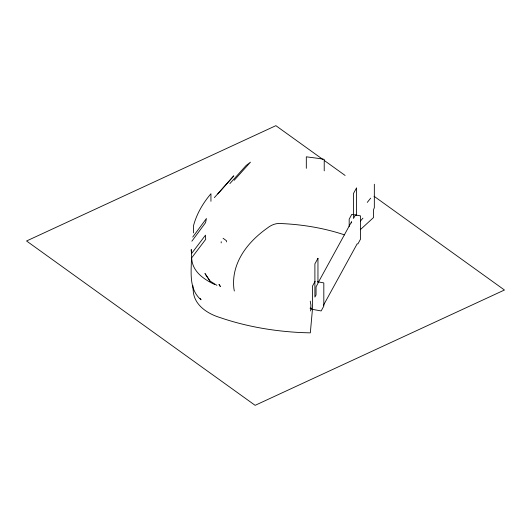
<?xml version="1.0" encoding="UTF-8"?>
<svg xmlns="http://www.w3.org/2000/svg" width="531" height="531" viewBox="0 0 531 531"><rect width="100%" height="100%" fill="white"/><g stroke="black" fill="none" stroke-linecap="round" stroke-linejoin="round"><path stroke-width="0.8" d="M315.109 281.317L312.447 286.169L312.447 309.354L310.323 332.864L302.544 332.632A188.897 109.061 0 0 1 220.013 317.551C207.375 313.748 193.775 304.834 193.204 290.371A190.994 110.269 0 0 1 192.813 285.419M318.295 282.419L351.575 221.706L351.575 222.974M355.431 214.955L353.52 218.447L353.52 193.417L356.58 187.841L356.58 215.38M323.492 305.239L357.171 243.802L357.887 243.935L360.549 239.083L360.549 215.891L351.841 214.305L349.179 219.157L349.179 226.531M367.273 202.384L370.658 198.182M360.469 220.969L362.958 218.135M192.733 237.065L206.426 218.506L205.57 222.642L191.877 241.2M214.358 197.618L233.826 175.821L217.776 193.948M229.877 183.6L246.112 165.506L250.446 162.181L234.204 180.274M360.27 229.737L373.525 217.551L373.525 209.738L374.335 207.681L374.335 184.224M310.018 308.179L311.617 308.226L311.684 309.726M317.485 281.749L323.817 282.91L323.817 306.095L321.155 310.947L312.447 309.354M214.657 284.49C203.625 279.253 192.043 271.301 191.684 257.847L205.696 239.342L205.477 235.18L191.465 253.685L191.24 249.524C192.713 266.084 186.447 287.397 201.05 299.776L200.134 298.429M216.9 285.339L210.137 281.111L204.966 273.525L210.276 281.656M322.934 159.499L275.874 125.668L26.55 240.988L255.126 405.332L504.45 290.012L374.023 196.238M324.275 160.468L345.117 175.449M223.073 238.28L226.418 240.702L226.418 241.91M220.299 286.335L218.991 284.417L220.305 286.501M310.243 301.157L310.934 305.166L310.602 310.96M234.33 291.021L233.919 288.764A150.193 86.712 0 0 1 267.086 228.25C271.115 224.958 276.074 222.894 281.33 223.564A148.109 85.511 0 0 1 344.566 234.888M324.222 170.856L324.222 159.34L319.191 158.497L306.314 156.818L306.314 168.334M221.201 241.705L221.201 242.906M210.94 201.282L210.94 193.742A192.521 111.152 0 0 0 193.589 225.39L193.589 232.93M317.956 258.312L314.896 263.88L314.896 297.088L316.045 295.004L316.045 286.826L317.956 283.342L317.956 258.312"/></g></svg>
